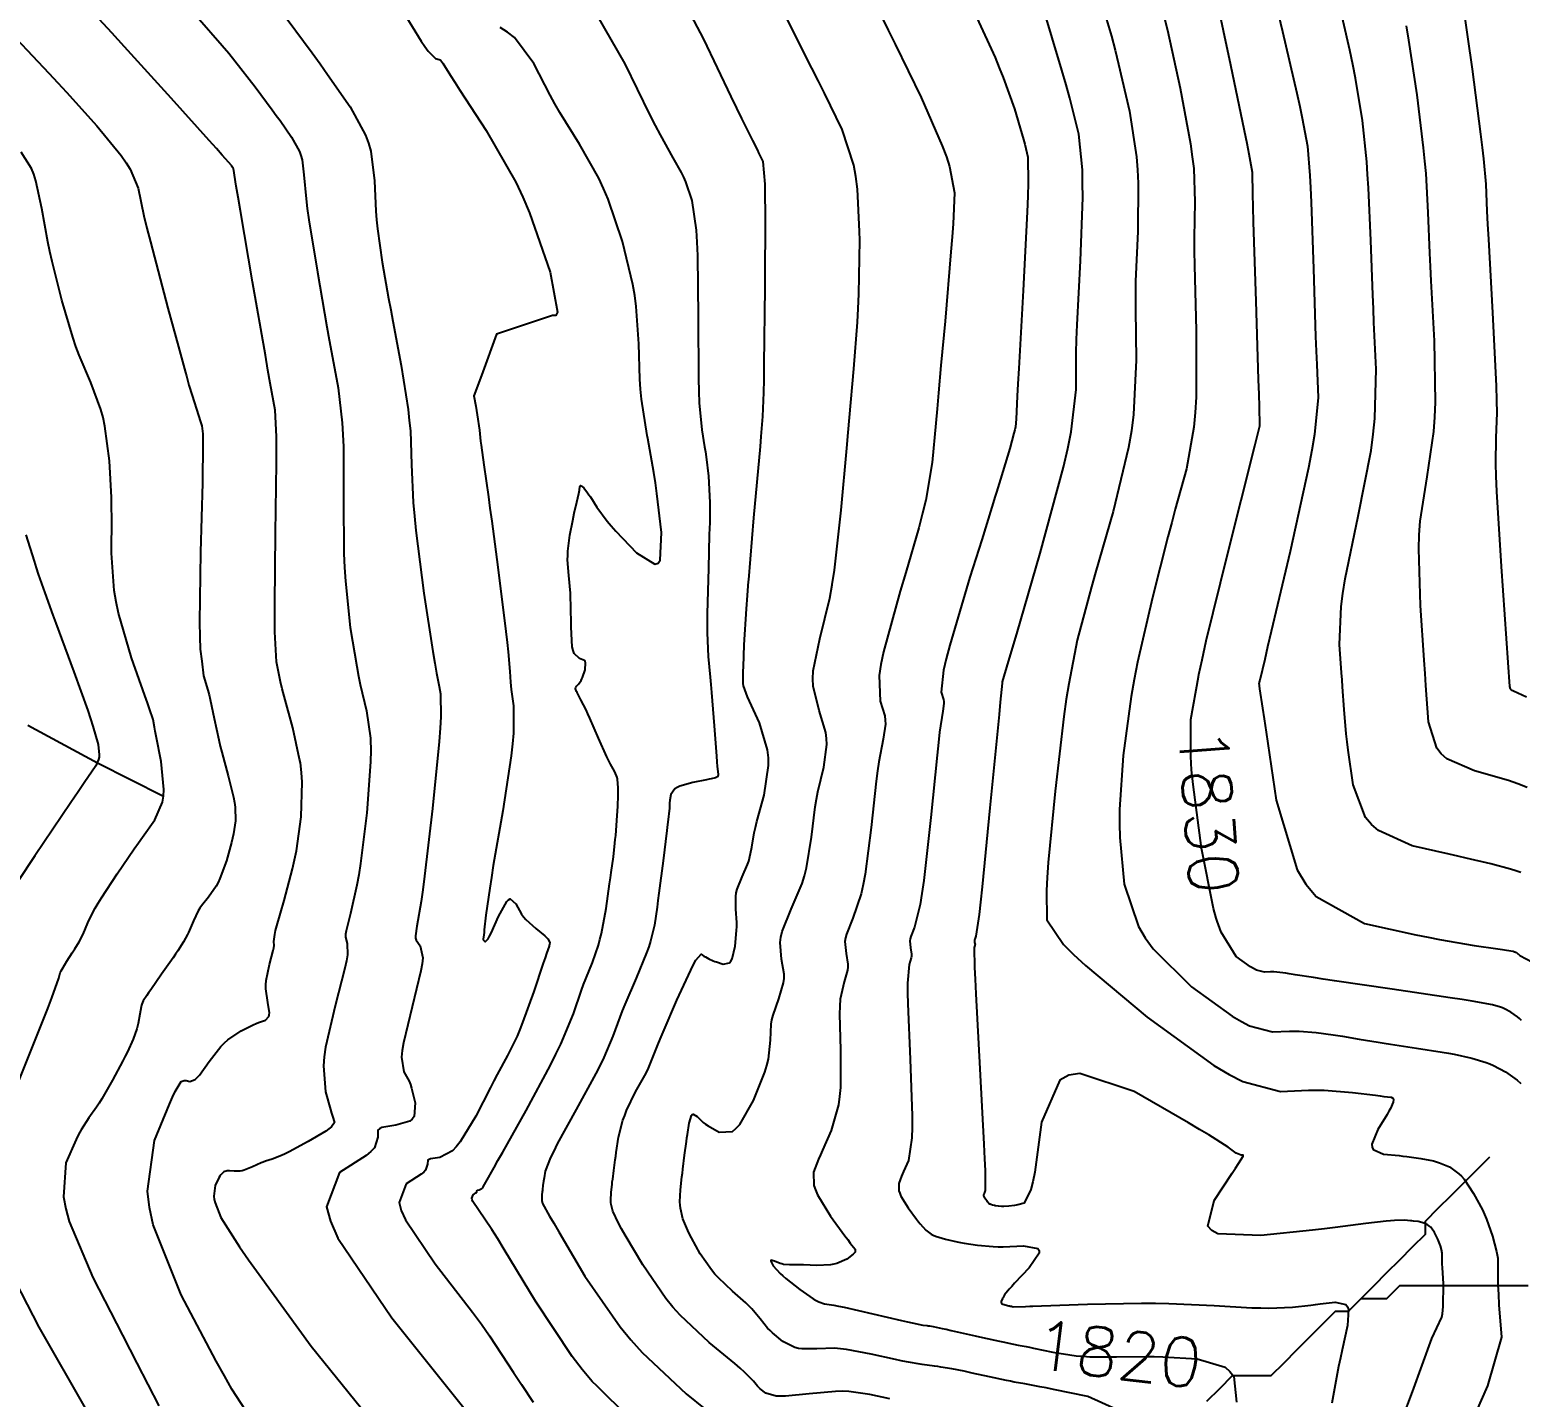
# Model space of a CAD drawing. Header units: metres. Extents: x 837117 to 838479, y 1189012 to 1191015.
# Drawn here: x 838284.3 to 838400.2, y 1190084.5 to 1190190.8 of the extents above; entities that cross this region are included whole.
import ezdxf

# ---------------------------------------------------------------- set-up
doc = ezdxf.new("R2010")
doc.units = ezdxf.units.M
doc.header["$LTSCALE"] = 0.3
for name, color, linetype in [('COTAS 10', 1, 'Continuous'), ('COTAS INT', 252, 'Continuous'), ('DRENAJE', 5, 'Continuous')]:
    doc.layers.add(name, color=color, linetype=linetype)
doc.styles.get("Standard").update_dxf_attribs({"font": 'simplex.shx'})

msp = doc.modelspace()

# ---------------------------------------------------------------- linework, layer by layer
at = {"layer": 'COTAS 10'}
for points in [[(838400.3, 1190113.76), (838400.14, 1190113.9), (838399.99, 1190114.03), (838399.48, 1190114.4), (838398.97, 1190114.66), (838398.82, 1190114.73), (838398.66, 1190114.79), (838398.05, 1190114.97), (838396.47, 1190115.26), (838395.69, 1190115.38), (838394.77, 1190115.52), (838390.25, 1190116.19), (838385.77, 1190116.84), (838384.88, 1190116.97), (838384.13, 1190117.08), (838382.7, 1190117.3), (838382.24, 1190117.38), (838382.11, 1190117.4), (838381.98, 1190117.42), (838381.52, 1190117.48), (838381.06, 1190117.52), (838380.93, 1190117.52), (838380.8, 1190117.52), (838380.33, 1190117.5), (838379.71, 1190117.66), (838379.48, 1190117.78), (838379.23, 1190117.93), (838378.13, 1190118.72), (838376.95, 1190120.62), (838376.65, 1190121.47), (838376.58, 1190121.71), (838376.36, 1190122.45), (838375.42, 1190127.16), (838374.77, 1190132.1), (838374.66, 1190133.23), (838374.59, 1190134.27), (838374.61, 1190137.16), (838375.19, 1190140.48), (838375.23, 1190140.66), (838375.47, 1190141.78), (838375.8, 1190143.26), (838377.44, 1190149.98), (838379.58, 1190158.44), (838379.97, 1190159.98), (838379.93, 1190161.48), (838379.9, 1190162.42), (838379.86, 1190163.58), (838379.67, 1190169.68), (838379.47, 1190175.82), (838379.44, 1190177.02), (838379.41, 1190177.99), (838379.38, 1190179.68), (838379.13, 1190181.11), (838378.97, 1190181.93), (838378.77, 1190182.92), (838377.72, 1190188.02), (838376.58, 1190193.38)], [(838313.38, 1190192.16), (838314.76, 1190189.9), (838315.05, 1190189.47), (838315.31, 1190189.12), (838315.89, 1190188.55), (838316.17, 1190188.47), (838316.23, 1190188.43), (838316.29, 1190188.39), (838316.46, 1190188.17), (838317.05, 1190187.21), (838317.38, 1190186.7), (838317.78, 1190186.08), (838319.83, 1190182.95), (838322.12, 1190178.93), (838322.67, 1190177.75), (838323.19, 1190176.54), (838324.8, 1190171.93), (838325.37, 1190168.81), (838325.25, 1190168.55), (838324.99, 1190168.55), (838320.62, 1190167.1), (838319.45, 1190163.9), (838318.87, 1190162.31), (838319.02, 1190161.51), (838319.13, 1190160.85), (838319.31, 1190159.65), (838319.36, 1190159.07), (838319.39, 1190158.8), (838319.44, 1190158.49), (838319.65, 1190156.95), (838320, 1190154.47), (838320.12, 1190153.57), (838320.26, 1190152.57), (838320.65, 1190149.58), (838320.83, 1190148.17), (838321.36, 1190143.99), (838321.46, 1190143.14), (838321.54, 1190142.42), (838321.67, 1190140.89), (838321.71, 1190140.06), (838321.73, 1190139.78), (838321.77, 1190139.48), (838321.94, 1190138.21), (838321.95, 1190136.1), (838321.88, 1190135.27), (838321.77, 1190134.33), (838321.11, 1190130.06), (838320.38, 1190125.79), (838320.23, 1190124.86), (838320.1, 1190124.03), (838319.81, 1190121.94), (838319.68, 1190120.81), (838319.66, 1190120.58), (838319.63, 1190120.4), (838319.59, 1190120.08), (838319.6, 1190120.01), (838319.61, 1190119.99), (838319.63, 1190119.97), (838319.74, 1190119.87), (838319.98, 1190120.11), (838320.09, 1190120.3), (838320.21, 1190120.54), (838320.79, 1190121.84), (838321.42, 1190122.99), (838321.56, 1190123.13), (838321.7, 1190123.21), (838322.12, 1190122.83), (838322.57, 1190122.01), (838322.73, 1190121.8), (838322.91, 1190121.59), (838323.68, 1190120.9), (838324.38, 1190120.33), (838324.51, 1190120.21), (838324.62, 1190120.09), (838324.77, 1190119.81), (838324.74, 1190119.65), (838324.73, 1190119.61), (838324.73, 1190119.58), (838324.71, 1190119.52), (838324.52, 1190118.96), (838324.4, 1190118.62), (838324.26, 1190118.2), (838323.52, 1190116.01), (838322.66, 1190113.6), (838322.43, 1190113.04), (838322.22, 1190112.52), (838321.49, 1190111.02), (838320.69, 1190109.56), (838320.43, 1190109.07), (838320.15, 1190108.54), (838319.01, 1190106.31), (838317.81, 1190104.32), (838317.5, 1190103.93), (838317.21, 1190103.62), (838316.21, 1190103.1), (838315.5, 1190102.99), (838315.38, 1190102.94), (838315.29, 1190102.88), (838315.26, 1190102.58), (838315.12, 1190102.12), (838314.97, 1190101.97), (838314.76, 1190101.79), (838313.61, 1190101.06), (838313.05, 1190099.6), (838313.22, 1190098.97), (838313.54, 1190098.25), (838315.86, 1190094.83), (838318.77, 1190091.07), (838319.45, 1190090.14), (838320.09, 1190089.24), (838321.95, 1190086.39), (838322.57, 1190085.45), (838323.48, 1190084.08)], [(838350.55, 1190191.81), (838351.08, 1190190.74), (838351.62, 1190189.65), (838353.63, 1190185.5), (838355.28, 1190181.75), (838355.6, 1190180.9), (838355.85, 1190180.14), (838356.24, 1190178.11), (838356.12, 1190175.68), (838356.04, 1190174.67), (838355.95, 1190173.51), (838355.49, 1190168.11), (838355.17, 1190164.67), (838354.98, 1190162.56), (838354.87, 1190161.31), (838354.77, 1190160.18), (838354.49, 1190157.12), (838353.99, 1190154.21), (838353.74, 1190153.18), (838353.45, 1190152.04), (838352.44, 1190148.58), (838352.01, 1190147.12), (838350.71, 1190142.41), (838350.51, 1190141.42), (838350.37, 1190140.56), (838350.45, 1190138.57), (838350.81, 1190137.43), (838350.84, 1190137.11), (838350.86, 1190136.79), (838350.69, 1190135.62), (838350.34, 1190133.85), (838350.24, 1190133.16), (838350.13, 1190132.36), (838349.74, 1190128.76), (838349.28, 1190125.12), (838349.13, 1190124.31), (838348.97, 1190123.59), (838348.33, 1190121.7), (838347.83, 1190120.47), (838347.76, 1190120.17), (838347.71, 1190119.88), (838347.8, 1190118.96), (838347.94, 1190118.13), (838347.93, 1190117.89), (838347.91, 1190117.65), (838347.64, 1190116.76), (838347.35, 1190115.4), (838347.31, 1190114.86), (838347.29, 1190114.25), (838347.36, 1190111.47), (838347.36, 1190108.54), (838347.29, 1190107.84), (838347.2, 1190107.18), (838346.63, 1190105.19), (838345.96, 1190103.67), (838345.8, 1190103.31), (838345.66, 1190102.97), (838345.28, 1190101.97), (838345.3, 1190100.93), (838345.42, 1190100.58), (838345.58, 1190100.19), (838346.6, 1190098.53), (838347.7, 1190097.01), (838347.93, 1190096.71), (838348.11, 1190096.45), (838348.5, 1190095.96), (838348.5, 1190095.74), (838348.44, 1190095.66), (838348.36, 1190095.58), (838347.86, 1190095.2), (838347.09, 1190094.86), (838346.85, 1190094.8), (838346.59, 1190094.75), (838345.52, 1190094.7), (838344.49, 1190094.74), (838344.25, 1190094.74), (838344.04, 1190094.75), (838343.41, 1190094.75), (838342.94, 1190094.79), (838342.81, 1190094.82), (838342.68, 1190094.85), (838342.24, 1190095.03), (838341.96, 1190095.11), (838341.94, 1190095.09), (838341.94, 1190095.03), (838342.14, 1190094.67), (838342.67, 1190094.08), (838342.88, 1190093.89), (838343.12, 1190093.68), (838344.2, 1190092.84), (838345.25, 1190092.11), (838345.48, 1190091.98), (838345.67, 1190091.87), (838346.12, 1190091.72), (838346.84, 1190091.62), (838347.22, 1190091.55), (838347.66, 1190091.46), (838349.88, 1190090.95), (838352.11, 1190090.43), (838352.57, 1190090.32), (838352.95, 1190090.24), (838353.76, 1190090.07), (838354.1, 1190090.03), (838354.19, 1190090.01), (838354.28, 1190090), (838354.58, 1190089.95), (838355.26, 1190089.81), (838355.58, 1190089.74), (838355.96, 1190089.65), (838357.83, 1190089.23), (838358.41, 1190089.11), (838359.72, 1190088.81), (838360.11, 1190088.73), (838360.44, 1190088.66), (838361.17, 1190088.51), (838361.8, 1190088.4), (838362.07, 1190088.34), (838362.38, 1190088.28), (838363.86, 1190087.97), (838365.69, 1190087.69), (838366.22, 1190087.65), (838366.76, 1190087.61), (838368.81, 1190087.61), (838371.07, 1190087.63), (838371.74, 1190087.62), (838372.43, 1190087.59), (838375.09, 1190087.44), (838377.27, 1190086.8), (838377.64, 1190086.47), (838377.93, 1190086.07), (838378.15, 1190084.08)], [(838283.27, 1190108.45), (838285.34, 1190113.65), (838285.74, 1190114.68), (838286.06, 1190115.52), (838286.6, 1190117.05), (838286.72, 1190117.46), (838286.79, 1190117.6), (838286.86, 1190117.75), (838287.23, 1190118.36), (838287.65, 1190119), (838287.75, 1190119.17), (838287.85, 1190119.33), (838288.18, 1190119.86), (838288.47, 1190120.41), (838288.55, 1190120.58), (838288.63, 1190120.76), (838288.92, 1190121.46), (838289.44, 1190122.48), (838289.66, 1190122.86), (838289.92, 1190123.28), (838291.14, 1190125.15), (838292.46, 1190127.09), (838292.79, 1190127.56), (838293.1, 1190128), (838294.07, 1190129.34), (838294.67, 1190130.73), (838294.74, 1190131.2), (838294.77, 1190131.71), (838294.56, 1190133.88), (838294.18, 1190135.86), (838294.1, 1190136.25), (838294.04, 1190136.56), (838293.93, 1190137.15), (838293.66, 1190137.97), (838293.5, 1190138.44), (838293.3, 1190139.01), (838292.26, 1190141.95), (838291.24, 1190145.41), (838291.05, 1190146.31), (838290.9, 1190147.18), (838290.71, 1190150.09), (838290.73, 1190152.86), (838290.71, 1190153.64), (838290.69, 1190154.42), (838290.54, 1190157.27), (838290.19, 1190159.95), (838290.04, 1190160.62), (838289.87, 1190161.26), (838289.09, 1190163.35), (838288.18, 1190165.48), (838287.93, 1190166.15), (838287.69, 1190166.87), (838286.83, 1190169.75), (838286.08, 1190172.75), (838285.91, 1190173.54), (838285.75, 1190174.3), (838285.29, 1190176.88), (838284.82, 1190179.04), (838284.65, 1190179.54), (838284.47, 1190179.99), (838283.68, 1190181.27)], [(838288.78, 1190083.43), (838285.08, 1190089.91), (838281.84, 1190096.16)]]:
    msp.add_lwpolyline(points, dxfattribs=at)
at = {"layer": 'COTAS INT'}
for points in [[(838380.61, 1190195.3), (838381.72, 1190190.63), (838382.84, 1190185.84), (838383.06, 1190184.8), (838383.26, 1190183.9), (838383.67, 1190181.72), (838383.85, 1190179.44), (838383.9, 1190178.48), (838383.95, 1190177.37), (838384.14, 1190172.19), (838384.3, 1190166.93), (838384.34, 1190165.78), (838384.38, 1190164.76), (838384.5, 1190162.19), (838384.22, 1190159.31), (838384.01, 1190158.1), (838383.74, 1190156.71), (838382.31, 1190150.2), (838380.85, 1190143.99), (838380.57, 1190142.8), (838380.34, 1190141.82), (838379.95, 1190140.2), (838379.92, 1190140.06), (838379.91, 1190140.03), (838379.91, 1190140.01), (838379.89, 1190139.94), (838379.9, 1190139.85), (838379.9, 1190139.81), (838379.91, 1190139.76), (838379.94, 1190139.53), (838380.17, 1190138.03), (838380.29, 1190137.19), (838380.45, 1190136.16), (838381.22, 1190130.89), (838382.86, 1190125.47), (838383.55, 1190124.35), (838384.35, 1190123.39), (838388.09, 1190121.3), (838392.09, 1190120.42), (838393.04, 1190120.22), (838393.94, 1190120.04), (838396.62, 1190119.58), (838398.47, 1190119.31), (838398.83, 1190119.26), (838399.13, 1190119.21), (838399.66, 1190119.13), (838399.77, 1190119.09), (838399.8, 1190119.08), (838399.82, 1190119.07), (838399.91, 1190119.03), (838400, 1190118.96), (838400.02, 1190118.94), (838400.05, 1190118.92), (838400.16, 1190118.81), (838401.17, 1190118.29)], [(838351.19, 1190084.34), (838349.65, 1190084.67), (838348.01, 1190084.9), (838347.5, 1190084.92), (838346.98, 1190084.91), (838344.93, 1190084.73), (838343.09, 1190084.55), (838342.7, 1190084.54), (838342.36, 1190084.55), (838341.56, 1190084.77), (838341.13, 1190085.12), (838341.02, 1190085.22), (838340.92, 1190085.32), (838340.61, 1190085.72), (838339.91, 1190086.42), (838339.57, 1190086.72), (838339.16, 1190087.07), (838337.17, 1190088.72), (838334.91, 1190090.83), (838334.34, 1190091.47), (838333.79, 1190092.14), (838331.99, 1190094.75), (838330.63, 1190097.07), (838330.35, 1190097.56), (838330.12, 1190097.98), (838329.66, 1190098.93), (838329.54, 1190099.45), (838329.52, 1190099.61), (838329.51, 1190099.77), (838329.54, 1190100.38), (838329.61, 1190101.02), (838329.63, 1190101.21), (838329.66, 1190101.4), (838329.74, 1190102.09), (838329.86, 1190102.92), (838329.9, 1190103.19), (838329.94, 1190103.48), (838330.12, 1190104.67), (838330.45, 1190105.99), (838330.59, 1190106.37), (838330.74, 1190106.76), (838331.44, 1190108.19), (838332.15, 1190109.48), (838332.3, 1190109.77), (838332.43, 1190110.04), (838332.75, 1190110.81), (838333.16, 1190111.86), (838333.35, 1190112.31), (838333.58, 1190112.84), (838334.65, 1190115.32), (838335.73, 1190117.65), (838335.95, 1190118.09), (838336.13, 1190118.43), (838336.53, 1190118.9), (838336.74, 1190118.76), (838336.8, 1190118.73), (838336.87, 1190118.69), (838337.14, 1190118.54), (838337.48, 1190118.39), (838337.6, 1190118.34), (838337.72, 1190118.3), (838338.24, 1190118.13), (838338.74, 1190118.24), (838338.84, 1190118.37), (838338.94, 1190118.54), (838339.19, 1190119.52), (838339.29, 1190120.74), (838339.3, 1190121.05), (838339.3, 1190121.36), (838339.23, 1190122.41), (838339.22, 1190123.4), (838339.26, 1190123.68), (838339.33, 1190123.95), (838339.71, 1190124.93), (838340.14, 1190125.88), (838340.23, 1190126.14), (838340.3, 1190126.38), (838340.47, 1190127.23), (838340.66, 1190128.34), (838340.76, 1190128.76), (838340.87, 1190129.22), (838341.43, 1190131.27), (838341.78, 1190133.57), (838341.77, 1190134.18), (838341.7, 1190134.78), (838341.07, 1190136.89), (838340.3, 1190138.58), (838340.15, 1190138.92), (838340.03, 1190139.2), (838339.83, 1190139.77), (838339.81, 1190139.95), (838339.81, 1190139.99), (838339.81, 1190140.03), (838339.8, 1190140.14), (838339.81, 1190140.63), (838339.81, 1190140.91), (838339.82, 1190141.24), (838339.89, 1190142.96), (838340.06, 1190145.76), (838340.13, 1190146.78), (838340.22, 1190147.9), (838340.23, 1190148.01), (838340.64, 1190152.83), (838341.14, 1190158.38), (838341.21, 1190159.16), (838341.34, 1190160.7), (838341.4, 1190162.57), (838341.42, 1190163.56), (838341.44, 1190164.74), (838341.51, 1190170.7), (838341.53, 1190176.64), (838341.52, 1190177.81), (838341.5, 1190178.78), (838341.35, 1190180.54), (838341.1, 1190181.05), (838341.02, 1190181.22), (838340.93, 1190181.41), (838340.55, 1190182.17), (838339.7, 1190183.89), (838339.32, 1190184.68), (838338.88, 1190185.6), (838336.75, 1190190.05), (838334.5, 1190194.35)], [(838367.2, 1190194.45), (838368.42, 1190190.27), (838368.71, 1190189.18), (838368.98, 1190188.1), (838369.83, 1190184.45), (838370.37, 1190180.9), (838370.45, 1190179.89), (838370.51, 1190178.86), (838370.47, 1190175.09), (838370.31, 1190171.22), (838370.3, 1190170.14), (838370.29, 1190169.05), (838370.35, 1190165.09), (838370.15, 1190160.86), (838369.98, 1190159.6), (838369.76, 1190158.3), (838368.56, 1190153.31), (838367.2, 1190148.58), (838366.89, 1190147.46), (838366.6, 1190146.41), (838365.77, 1190143.31), (838365.11, 1190139.93), (838364.92, 1190138.72), (838364.73, 1190137.39), (838364.05, 1190131.58), (838363.52, 1190126.03), (838363.44, 1190124.86), (838363.38, 1190123.86), (838363.4, 1190121.58), (838364.71, 1190119.66), (838365.47, 1190118.89), (838366.4, 1190118.02), (838371.2, 1190114), (838376.39, 1190110.25), (838377.57, 1190109.56), (838378.64, 1190109.01), (838381.56, 1190108.24), (838383.75, 1190108.34), (838384.36, 1190108.34), (838384.97, 1190108.33), (838387.16, 1190108.15), (838388.95, 1190107.94), (838389.31, 1190107.89), (838389.61, 1190107.85), (838390.18, 1190107.78), (838390.31, 1190107.7), (838390.33, 1190107.66), (838390.34, 1190107.61), (838390.33, 1190107.39), (838390.11, 1190106.9), (838389.99, 1190106.69), (838389.85, 1190106.44), (838389.13, 1190105.27), (838388.67, 1190104.13), (838388.69, 1190103.9), (838388.77, 1190103.71), (838389.58, 1190103.36), (838390.78, 1190103.25), (838391.09, 1190103.21), (838391.4, 1190103.17), (838392.47, 1190103.03), (838393.45, 1190102.83), (838393.69, 1190102.76), (838393.93, 1190102.69), (838394.71, 1190102.37), (838395.43, 1190101.84), (838395.64, 1190101.64), (838395.84, 1190101.4), (838396.58, 1190100.31), (838397.26, 1190099.03), (838397.42, 1190098.67), (838397.58, 1190098.31), (838398.05, 1190096.98), (838398.36, 1190095.79), (838398.41, 1190095.52), (838398.45, 1190095.27), (838398.46, 1190094.56), (838398.47, 1190093.16), (838398.51, 1190092.47), (838398.55, 1190091.65), (838398.74, 1190089.13), (838397.67, 1190085.34), (838395.12, 1190079.58)], [(838400.24, 1190125.25), (838399.86, 1190125.39), (838399.46, 1190125.52), (838397.93, 1190125.94), (838396, 1190126.38), (838395.36, 1190126.52), (838394.68, 1190126.68), (838391.81, 1190127.34), (838389.18, 1190128.51), (838388.64, 1190128.99), (838388.18, 1190129.53), (838387.21, 1190132.06), (838386.83, 1190134.77), (838386.75, 1190135.42), (838386.68, 1190136.04), (838386.51, 1190137.93), (838386.39, 1190139.69), (838386.35, 1190140.23), (838386.31, 1190140.78), (838386.16, 1190142.97), (838386.28, 1190145.93), (838386.41, 1190146.96), (838386.59, 1190148.09), (838387.6, 1190152.97), (838388.61, 1190158.07), (838388.78, 1190159.34), (838388.91, 1190160.55), (838389.01, 1190164.39), (838388.83, 1190168.01), (838388.79, 1190169.08), (838388.74, 1190170.18), (838388.6, 1190174.39), (838388.41, 1190178.49), (838388.34, 1190179.52), (838388.27, 1190180.51), (838387.93, 1190183.72), (838387.39, 1190187.02), (838387.18, 1190188.07), (838386.95, 1190189.19), (838385.93, 1190193.72)], [(838303.68, 1190192.51), (838306.29, 1190188.99), (838306.92, 1190188.13), (838307.5, 1190187.31), (838309.26, 1190184.79), (838310.45, 1190182.57), (838310.68, 1190181.95), (838310.86, 1190181.33), (838311.15, 1190179.04), (838311.25, 1190176.67), (838311.3, 1190175.99), (838311.37, 1190175.29), (838311.74, 1190172.71), (838312.24, 1190169.87), (838312.4, 1190169.01), (838312.56, 1190168.12), (838313.21, 1190164.67), (838313.75, 1190161.26), (838313.85, 1190160.41), (838313.93, 1190159.6), (838314.03, 1190156.98), (838314.15, 1190154.01), (838314.24, 1190152.97), (838314.35, 1190151.84), (838314.99, 1190146.98), (838315.68, 1190142.45), (838315.83, 1190141.53), (838315.95, 1190140.75), (838316.16, 1190139.71), (838316.27, 1190139.14), (838316.3, 1190137.37), (838316.24, 1190136.49), (838316.16, 1190135.43), (838315.64, 1190130.22), (838315.04, 1190124.98), (838314.9, 1190123.9), (838314.78, 1190122.99), (838314.44, 1190121.08), (838314.32, 1190120.33), (838314.34, 1190120.16), (838314.38, 1190120), (838314.7, 1190119.56), (838314.89, 1190118.63), (838314.84, 1190118.16), (838314.75, 1190117.6), (838314.07, 1190114.82), (838313.39, 1190112), (838313.3, 1190111.41), (838313.25, 1190110.9), (838313.42, 1190109.75), (838313.83, 1190109.02), (838313.93, 1190108.77), (838314.02, 1190108.49), (838314.31, 1190107.34), (838314.22, 1190106.29), (838314.08, 1190106.08), (838313.9, 1190105.91), (838312.79, 1190105.6), (838311.71, 1190105.42), (838311.53, 1190105.32), (838311.41, 1190105.21), (838311.4, 1190104.67), (838311.15, 1190103.85), (838310.87, 1190103.57), (838310.5, 1190103.25), (838308.41, 1190101.92), (838307.4, 1190099.27), (838307.72, 1190098.14), (838308.29, 1190096.83), (838312.49, 1190090.63), (838317.26, 1190084.66), (838318.19, 1190083.5)], [(838390.21, 1190080.62), (838391.82, 1190084.87), (838393.33, 1190089.02), (838394.12, 1190090.69), (838394.15, 1190090.94), (838394.22, 1190091.51), (838394.25, 1190093.28), (838394.16, 1190094.55), (838394.14, 1190094.81), (838394.13, 1190095.02), (838394.13, 1190095.46), (838394.13, 1190095.68), (838394.11, 1190095.76), (838394.1, 1190095.85), (838394, 1190096.22), (838393.85, 1190096.63), (838393.81, 1190096.75), (838393.75, 1190096.86), (838393.54, 1190097.26), (838393.31, 1190097.6), (838393.25, 1190097.67), (838393.18, 1190097.74), (838392.96, 1190097.9), (838392.71, 1190098), (838392.64, 1190098.02), (838392.56, 1190098.05), (838392.26, 1190098.11), (838391.9, 1190098.16), (838391.79, 1190098.17), (838391.67, 1190098.18), (838391.21, 1190098.22), (838390.44, 1190098.21), (838390.13, 1190098.18), (838389.79, 1190098.15), (838388.2, 1190097.96), (838385.83, 1190097.66), (838384.98, 1190097.56), (838384.06, 1190097.46), (838380.04, 1190097.03), (838376.71, 1190097.16), (838376.23, 1190097.41), (838375.93, 1190097.75), (838376.42, 1190099.75), (838377.81, 1190101.87), (838378.08, 1190102.28), (838378.3, 1190102.62), (838378.67, 1190103.2), (838378.67, 1190103.27), (838378.66, 1190103.28), (838378.64, 1190103.28), (838378.5, 1190103.29), (838378.24, 1190103.37), (838378.13, 1190103.43), (838378.02, 1190103.5), (838377.49, 1190103.89), (838376, 1190104.85), (838375.28, 1190105.28), (838374.42, 1190105.79), (838370.19, 1190108.23), (838365.97, 1190109.63), (838365.12, 1190109.49), (838364.41, 1190109.12), (838362.99, 1190105.84), (838362.46, 1190101.97), (838362.32, 1190101.21), (838362.17, 1190100.6), (838361.65, 1190099.54), (838361.14, 1190099.42), (838361.01, 1190099.39), (838360.88, 1190099.37), (838360.44, 1190099.31), (838360.06, 1190099.3), (838359.96, 1190099.3), (838359.88, 1190099.3), (838359.64, 1190099.31), (838359.44, 1190099.34), (838359.39, 1190099.35), (838359.35, 1190099.36), (838359.18, 1190099.4), (838359.04, 1190099.44), (838359.01, 1190099.46), (838358.98, 1190099.47), (838358.9, 1190099.53), (838358.82, 1190099.62), (838358.79, 1190099.65), (838358.77, 1190099.69), (838358.65, 1190099.85), (838358.54, 1190100.02), (838358.53, 1190100.06), (838358.51, 1190100.09), (838358.51, 1190100.2), (838358.55, 1190100.3), (838358.56, 1190100.33), (838358.58, 1190100.37), (838358.65, 1190100.52), (838358.63, 1190102.08), (838358.59, 1190103), (838358.54, 1190104.13), (838358.22, 1190109.98), (838357.91, 1190115.83), (838357.85, 1190116.96), (838357.81, 1190117.87), (838357.79, 1190119.42), (838357.84, 1190119.58), (838357.84, 1190119.62), (838357.85, 1190119.67), (838357.82, 1190119.81), (838357.81, 1190119.98), (838357.81, 1190120.03), (838357.83, 1190120.08), (838357.92, 1190120.3), (838358.16, 1190121.98), (838358.27, 1190122.95), (838358.4, 1190124.15), (838359.01, 1190130.29), (838359.72, 1190137.55), (838359.81, 1190138.49), (838359.95, 1190139.98), (838359.96, 1190139.98), (838359.95, 1190139.99), (838359.95, 1190139.99), (838359.95, 1190139.99), (838359.95, 1190140.01), (838359.96, 1190140.02), (838359.96, 1190140.03), (838359.97, 1190140.08), (838360.43, 1190141.65), (838361.07, 1190143.82), (838362.89, 1190150.08), (838364.69, 1190156.76), (838365.03, 1190158.22), (838365.3, 1190159.51), (838365.69, 1190162.8), (838365.69, 1190165.67), (838365.72, 1190166.7), (838365.77, 1190167.83), (838366.02, 1190172.8), (838366.2, 1190177.74), (838366.19, 1190178.86), (838366.17, 1190179.88), (838365.88, 1190182.66), (838365.19, 1190185.47), (838364.9, 1190186.5), (838364.58, 1190187.63), (838363.08, 1190192.66)], [(838395.72, 1190192.92), (838396.46, 1190187.71), (838397.11, 1190182.67), (838397.24, 1190181.62), (838397.34, 1190180.73), (838397.52, 1190178.78), (838397.62, 1190176.67), (838397.67, 1190175.67), (838397.74, 1190174.5), (838398.05, 1190168.78), (838398.32, 1190163.1), (838398.36, 1190161.96), (838398.38, 1190160.99), (838398.31, 1190159.04), (838398.27, 1190157.05), (838398.3, 1190156.07), (838398.36, 1190154.89), (838398.72, 1190149.04), (838399.37, 1190139.72), (838399.43, 1190139.54), (838399.46, 1190139.5), (838399.5, 1190139.46), (838399.69, 1190139.38), (838400.7, 1190138.92)], [(838301.78, 1190082.41), (838300.06, 1190085.09), (838299.47, 1190086.11), (838298.83, 1190087.26), (838296.12, 1190092.41), (838293.95, 1190097.87), (838293.65, 1190099.21), (838293.49, 1190100.47), (838294.03, 1190104.43), (838295.2, 1190107.24), (838295.45, 1190107.78), (838295.66, 1190108.23), (838296.11, 1190109.01), (838296.36, 1190109.08), (838296.43, 1190109.08), (838296.5, 1190109.08), (838296.79, 1190109), (838297.2, 1190109.16), (838297.36, 1190109.31), (838297.53, 1190109.5), (838298.3, 1190110.55), (838299.21, 1190111.73), (838299.48, 1190112), (838299.75, 1190112.25), (838300.79, 1190112.95), (838301.72, 1190113.42), (838301.94, 1190113.51), (838302.13, 1190113.59), (838302.66, 1190113.78), (838302.93, 1190114.05), (838302.96, 1190114.18), (838302.97, 1190114.35), (838302.84, 1190115.16), (838302.7, 1190116.22), (838302.7, 1190116.53), (838302.73, 1190116.86), (838302.98, 1190118.11), (838303.26, 1190119.19), (838303.31, 1190119.41), (838303.34, 1190119.58), (838303.33, 1190119.9), (838303.39, 1190120.44), (838303.46, 1190120.74), (838303.56, 1190121.12), (838304.13, 1190123.07), (838304.78, 1190125.54), (838304.93, 1190126.24), (838305.07, 1190126.95), (838305.45, 1190129.58), (838305.53, 1190132.28), (838305.47, 1190133.03), (838305.39, 1190133.79), (838305.32, 1190134.07), (838304.8, 1190136.51), (838304.11, 1190138.96), (838303.96, 1190139.54), (838303.84, 1190140.07), (838303.53, 1190141.64), (838303.4, 1190143.96), (838303.39, 1190144.96), (838303.39, 1190146.13), (838303.46, 1190151.64), (838303.53, 1190157.09), (838303.53, 1190158.21), (838303.52, 1190159.16), (838303.41, 1190161.2), (838303.03, 1190163.31), (838302.86, 1190164.3), (838302.66, 1190165.47), (838301.67, 1190171.18), (838300.72, 1190176.7), (838300.54, 1190177.76), (838300.4, 1190178.61), (838300.17, 1190179.99), (838300.16, 1190180.02), (838300.16, 1190180.03), (838300.15, 1190180.04), (838300.14, 1190180.07), (838300.11, 1190180.11), (838300.1, 1190180.12), (838300.09, 1190180.13), (838300.05, 1190180.19), (838299.3, 1190181.03), (838298.85, 1190181.54), (838298.28, 1190182.17), (838295.33, 1190185.46), (838291.72, 1190189.45), (838290.73, 1190190.53), (838289.75, 1190191.59)], [(838297.36, 1190191.78), (838299.31, 1190189.55), (838299.81, 1190188.95), (838300.29, 1190188.37), (838301.87, 1190186.35), (838303.19, 1190184.56), (838303.51, 1190184.12), (838303.81, 1190183.71), (838304.7, 1190182.43), (838305.3, 1190181.31), (838305.42, 1190180.99), (838305.51, 1190180.67), (838305.66, 1190179.51), (838305.82, 1190177.64), (838305.92, 1190176.87), (838306.05, 1190176), (838306.71, 1190171.94), (838307.45, 1190167.67), (838307.63, 1190166.66), (838307.8, 1190165.72), (838308.31, 1190162.94), (838308.64, 1190160.21), (838308.69, 1190159.31), (838308.73, 1190158.34), (838308.74, 1190154.31), (838308.77, 1190150.07), (838308.81, 1190148.97), (838308.88, 1190147.9), (838309.26, 1190144.31), (838309.76, 1190141.26), (838309.89, 1190140.53), (838310.03, 1190139.86), (838310.53, 1190137.83), (838310.82, 1190135.71), (838310.84, 1190135.58), (838310.86, 1190134.76), (838310.84, 1190133.86), (838310.55, 1190129.9), (838310.05, 1190125.96), (838309.92, 1190125.07), (838309.78, 1190124.26), (838309.29, 1190122.07), (838308.94, 1190120.73), (838308.9, 1190120.45), (838308.88, 1190120.22), (838309.01, 1190119.73), (838309.04, 1190118.86), (838308.96, 1190118.39), (838308.84, 1190117.81), (838308.08, 1190114.89), (838307.34, 1190111.68), (838307.24, 1190110.93), (838307.18, 1190110.23), (838307.34, 1190108.2), (838307.71, 1190106.83), (838307.8, 1190106.55), (838307.87, 1190106.31), (838308.04, 1190105.82), (838307.79, 1190105.47), (838307.6, 1190105.32), (838307.35, 1190105.14), (838305.99, 1190104.33), (838304.51, 1190103.54), (838304.19, 1190103.38), (838303.91, 1190103.24), (838303.18, 1190102.96), (838302.66, 1190102.8), (838302.5, 1190102.74), (838302.33, 1190102.67), (838301.66, 1190102.37), (838301.01, 1190102.1), (838300.85, 1190102.06), (838300.7, 1190102.03), (838300.23, 1190102.03), (838299.87, 1190102.07), (838299.78, 1190102.07), (838299.69, 1190102.06), (838299.43, 1190101.98), (838299.19, 1190101.74), (838299.12, 1190101.64), (838299.05, 1190101.51), (838298.77, 1190100.91), (838298.66, 1190100.1), (838298.69, 1190099.84), (838298.75, 1190099.56), (838299.2, 1190098.43), (838300.66, 1190096.15), (838301.35, 1190095.15), (838302.18, 1190093.99), (838306.22, 1190088.43), (838310.6, 1190083)], [(838328.43, 1190191.91), (838330.6, 1190188.13), (838332.53, 1190184.18), (838332.95, 1190183.34), (838333.34, 1190182.6), (838334.34, 1190180.83), (838334.99, 1190179.67), (838335.16, 1190179.31), (838335.31, 1190178.95), (838335.8, 1190177.51), (838336.15, 1190175.19), (838336.21, 1190174.26), (838336.26, 1190173.22), (838336.31, 1190168.42), (838336.33, 1190163.67), (838336.35, 1190162.66), (838336.39, 1190161.77), (838336.58, 1190159.66), (838336.8, 1190158.34), (838336.86, 1190157.95), (838336.92, 1190157.56), (838337.1, 1190156.06), (838337.2, 1190154.02), (838337.21, 1190153.28), (838337.2, 1190152.47), (838337.17, 1190151.53), (838337.1, 1190148.9), (838337, 1190145.39), (838336.99, 1190144.6), (838336.99, 1190143.9), (838337.08, 1190142.06), (838337.24, 1190140.43), (838337.29, 1190139.87), (838337.34, 1190139.26), (838337.55, 1190136.66), (838337.73, 1190134.3), (838337.76, 1190133.85), (838337.79, 1190133.49), (838337.85, 1190132.89), (838337.86, 1190132.85), (838337.86, 1190132.84), (838337.85, 1190132.82), (838337.84, 1190132.76), (838337.8, 1190132.69), (838337.78, 1190132.68), (838337.76, 1190132.66), (838337.66, 1190132.62), (838337.32, 1190132.55), (838337.15, 1190132.51), (838336.94, 1190132.47), (838335.9, 1190132.26), (838334.87, 1190131.96), (838334.66, 1190131.86), (838334.49, 1190131.75), (838334.18, 1190131.31), (838334.1, 1190130.89), (838334.09, 1190130.79), (838334.08, 1190130.71), (838334.07, 1190130.48), (838334.07, 1190130.31), (838334.07, 1190130.26), (838334.07, 1190130.22), (838334.06, 1190130.06), (838333.98, 1190129.37), (838333.93, 1190128.99), (838333.87, 1190128.52), (838333.58, 1190126.17), (838333.25, 1190123.65), (838333.18, 1190123.08), (838333.11, 1190122.56), (838332.91, 1190121.17), (838332.6, 1190119.91), (838332.46, 1190119.48), (838332.29, 1190119.01), (838331.47, 1190117.03), (838330.61, 1190114.99), (838330.4, 1190114.49), (838330.22, 1190114.02), (838329.68, 1190112.54), (838328.97, 1190110.88), (838328.68, 1190110.28), (838328.35, 1190109.64), (838326.82, 1190106.82), (838325.35, 1190104.15), (838325.07, 1190103.59), (838324.83, 1190103.11), (838324.41, 1190102.03), (838324.32, 1190101.51), (838324.31, 1190101.39), (838324.29, 1190101.27), (838324.24, 1190100.91), (838324.2, 1190100.61), (838324.19, 1190100.53), (838324.18, 1190100.45), (838324.15, 1190100.16), (838324.14, 1190099.9), (838324.14, 1190099.83), (838324.15, 1190099.76), (838324.2, 1190099.53), (838324.75, 1190098.53), (838325.07, 1190097.98), (838325.47, 1190097.31), (838327.5, 1190093.88), (838330.23, 1190089.92), (838331.07, 1190088.91), (838331.94, 1190087.93), (838335.37, 1190084.73), (838338.32, 1190082.34)], [(838369.06, 1190083.4), (838366.58, 1190084.51), (838363.93, 1190085.06), (838363.36, 1190085.18), (838362.87, 1190085.27), (838361.7, 1190085.49), (838360.86, 1190085.64), (838360.57, 1190085.7), (838360.26, 1190085.76), (838358.95, 1190086.05), (838357.61, 1190086.34), (838357.28, 1190086.41), (838356.98, 1190086.48), (838356.03, 1190086.66), (838355.17, 1190086.8), (838354.92, 1190086.84), (838354.67, 1190086.87), (838353.71, 1190087), (838352.5, 1190087.21), (838352.09, 1190087.29), (838351.65, 1190087.38), (838349.76, 1190087.81), (838347.83, 1190088.18), (838347.36, 1190088.23), (838346.91, 1190088.27), (838345.53, 1190088.23), (838344.38, 1190088.21), (838344.09, 1190088.26), (838343.81, 1190088.33), (838342.88, 1190088.8), (838342.08, 1190089.46), (838341.89, 1190089.64), (838341.7, 1190089.84), (838341.12, 1190090.56), (838340.47, 1190091.34), (838340.25, 1190091.57), (838340.01, 1190091.81), (838338.97, 1190092.71), (838337.88, 1190093.73), (838337.61, 1190094.03), (838337.34, 1190094.36), (838336.47, 1190095.61), (838335.78, 1190096.84), (838335.63, 1190097.14), (838335.49, 1190097.43), (838335.12, 1190098.32), (838334.93, 1190099.15), (838334.9, 1190099.39), (838334.89, 1190099.64), (838334.92, 1190100.59), (838335.04, 1190101.6), (838335.08, 1190101.89), (838335.11, 1190102.19), (838335.25, 1190103.28), (838335.39, 1190104.34), (838335.43, 1190104.62), (838335.47, 1190104.88), (838335.6, 1190105.77), (838335.78, 1190106.36), (838335.84, 1190106.44), (838335.91, 1190106.47), (838336.22, 1190106.28), (838336.7, 1190105.83), (838336.88, 1190105.7), (838337.07, 1190105.56), (838337.94, 1190105.06), (838338.96, 1190105.12), (838339.24, 1190105.35), (838339.54, 1190105.66), (838340.61, 1190107.52), (838341.48, 1190109.73), (838341.65, 1190110.26), (838341.77, 1190110.75), (838341.93, 1190112.22), (838341.98, 1190113.46), (838342.04, 1190113.81), (838342.12, 1190114.16), (838342.56, 1190115.43), (838342.94, 1190116.69), (838342.98, 1190117.02), (838342.99, 1190117.36), (838342.79, 1190118.53), (838342.67, 1190119.82), (838342.73, 1190120.23), (838342.83, 1190120.66), (838343.54, 1190122.4), (838344.38, 1190124.4), (838344.56, 1190125), (838344.72, 1190125.61), (838345.1, 1190127.99), (838345.4, 1190130.35), (838345.5, 1190130.96), (838345.6, 1190131.54), (838346.06, 1190133.45), (838346.31, 1190135.2), (838346.29, 1190135.68), (838346.23, 1190136.15), (838345.7, 1190137.85), (838345.24, 1190139.73), (838345.22, 1190140.32), (838345.25, 1190140.94), (838345.77, 1190143.42), (838346.53, 1190146.58), (838346.72, 1190147.63), (838346.72, 1190147.65), (838346.89, 1190148.75), (838347.43, 1190153.42), (838347.86, 1190158.24), (838347.97, 1190159.46), (838348.07, 1190160.62), (838348.41, 1190164.41), (838348.68, 1190168.04), (838348.73, 1190169.11), (838348.78, 1190170.21), (838348.88, 1190174.41), (838348.84, 1190175.09), (838348.69, 1190178.39), (838348.56, 1190179.36), (838348.39, 1190180.26), (838347.49, 1190183.02), (838346.11, 1190185.84), (838345.65, 1190186.78), (838345.14, 1190187.79), (838343.02, 1190192.02)], [(838357.97, 1190191.71), (838359.38, 1190188.61), (838359.71, 1190187.82), (838360.01, 1190187.07), (838360.88, 1190184.62), (838361.46, 1190182.68), (838361.58, 1190182.25), (838361.69, 1190181.87), (838361.93, 1190180.88), (838361.96, 1190178.87), (838361.93, 1190177.84), (838361.88, 1190176.62), (838361.56, 1190170.5), (838361.22, 1190164.45), (838361.15, 1190163.26), (838361.1, 1190162.28), (838361.03, 1190160.5), (838360.96, 1190159.91), (838360.91, 1190159.68), (838360.85, 1190159.42), (838360.52, 1190158.21), (838359.8, 1190155.83), (838359.49, 1190154.82), (838359.4, 1190154.51), (838359.13, 1190153.66), (838358.34, 1190151.11), (838357.43, 1190148.21), (838355.87, 1190142.93), (838355.59, 1190141.87), (838355.38, 1190140.99), (838355.2, 1190139.28), (838355.38, 1190138.71), (838355.4, 1190138.55), (838355.41, 1190138.39), (838355.32, 1190137.8), (838355.07, 1190136.17), (838354.98, 1190135.35), (838354.87, 1190134.38), (838354.38, 1190129.52), (838353.84, 1190124.63), (838353.7, 1190123.63), (838353.56, 1190122.78), (838353.12, 1190121), (838352.83, 1190120.28), (838352.79, 1190120.1), (838352.76, 1190119.93), (838352.81, 1190119.39), (838352.89, 1190118.9), (838352.89, 1190118.76), (838352.87, 1190118.62), (838352.71, 1190118.09), (838352.58, 1190116.64), (838352.58, 1190115.91), (838352.6, 1190115.04), (838352.79, 1190110.73), (838352.95, 1190106.34), (838352.94, 1190105.42), (838352.92, 1190104.63), (838352.64, 1190102.86), (838352.27, 1190102.02), (838352.18, 1190101.82), (838352.11, 1190101.64), (838351.89, 1190101.08), (838351.91, 1190100.51), (838351.97, 1190100.32), (838352.06, 1190100.1), (838352.62, 1190099.19), (838353.28, 1190098.3), (838353.43, 1190098.1), (838353.57, 1190097.93), (838353.99, 1190097.45), (838354.42, 1190097.13), (838354.58, 1190097.05), (838354.76, 1190096.98), (838355.52, 1190096.74), (838356.43, 1190096.54), (838356.7, 1190096.49), (838356.97, 1190096.44), (838358.02, 1190096.27), (838359.24, 1190096.17), (838359.62, 1190096.16), (838360.02, 1190096.15), (838361.6, 1190096.22), (838362.71, 1190096.02), (838362.8, 1190095.86), (838362.8, 1190095.66), (838362.03, 1190094.52), (838360.9, 1190093.32), (838360.68, 1190093.07), (838360.49, 1190092.86), (838360.12, 1190092.41), (838360.01, 1190092.21), (838359.97, 1190092.15), (838359.95, 1190092.1), (838359.85, 1190091.94), (838359.85, 1190091.8), (838359.85, 1190091.79), (838359.88, 1190091.76), (838359.92, 1190091.73), (838360.17, 1190091.64), (838360.45, 1190091.57), (838360.5, 1190091.56), (838360.55, 1190091.55), (838360.64, 1190091.53), (838360.67, 1190091.53), (838360.69, 1190091.52), (838360.71, 1190091.52), (838360.8, 1190091.5), (838361.75, 1190091.52), (838362.09, 1190091.53), (838362.31, 1190091.53), (838363, 1190091.56), (838366.57, 1190091.69), (838370.76, 1190091.78), (838371.84, 1190091.77), (838372.89, 1190091.75), (838376.4, 1190091.59), (838379.34, 1190091.42), (838380.03, 1190091.4), (838380.67, 1190091.39), (838382.51, 1190091.47), (838383.93, 1190091.62), (838384.3, 1190091.67), (838384.65, 1190091.71), (838385.83, 1190091.86), (838386.66, 1190091.67), (838386.78, 1190091.5), (838386.86, 1190091.28), (838386.77, 1190090.04), (838386.35, 1190088.15), (838386.22, 1190087.52), (838386.09, 1190086.85), (838385.55, 1190084.01)], [(838372.51, 1190191.86), (838372.78, 1190190.74), (838373.78, 1190186.24), (838374.57, 1190181.91), (838374.71, 1190180.91), (838374.82, 1190179.99), (838374.92, 1190177.39), (838374.86, 1190174.61), (838374.87, 1190173.58), (838374.88, 1190172.44), (838375.01, 1190167.39), (838375.01, 1190162.22), (838374.94, 1190161.01), (838374.84, 1190159.89), (838374.27, 1190156.64), (838373.39, 1190153.51), (838373.11, 1190152.47), (838372.82, 1190151.34), (838371.61, 1190146.64), (838370.46, 1190141.6), (838370.2, 1190140.25), (838369.96, 1190138.93), (838369.33, 1190134.36), (838369.06, 1190130.15), (838369.05, 1190129.05), (838369.07, 1190127.98), (838369.41, 1190124.36), (838370.53, 1190121.06), (838371.06, 1190120.18), (838371.67, 1190119.32), (838374.66, 1190116.36), (838377.81, 1190114.09), (838378.53, 1190113.67), (838379.17, 1190113.33), (838380.95, 1190112.87), (838382.28, 1190112.93), (838382.64, 1190112.93), (838383.01, 1190112.92), (838384.34, 1190112.82), (838385.66, 1190112.64), (838386.02, 1190112.59), (838386.39, 1190112.53), (838387.69, 1190112.31), (838389.16, 1190112.06), (838389.63, 1190111.98), (838390.13, 1190111.9), (838392.14, 1190111.6), (838394.14, 1190111.29), (838394.62, 1190111.21), (838395.07, 1190111.12), (838396.44, 1190110.82), (838397.56, 1190110.48), (838397.84, 1190110.37), (838398.12, 1190110.25), (838399.05, 1190109.77), (838399.97, 1190109.1), (838400.26, 1190108.86)], [(838283.3, 1190190.11), (838285.83, 1190187.39), (838286.52, 1190186.65), (838287.19, 1190185.92), (838289.56, 1190183.3), (838291.46, 1190180.99), (838291.84, 1190180.44), (838292.16, 1190179.94), (838292.76, 1190178.46), (838293.22, 1190176.3), (838293.45, 1190175.36), (838293.73, 1190174.28), (838295.08, 1190169.14), (838295.9, 1190166.13), (838296.44, 1190164.14), (838296.52, 1190163.86), (838296.72, 1190163.15), (838296.96, 1190162.33), (838297.45, 1190160.78), (838297.63, 1190160.3), (838297.67, 1190160.15), (838297.71, 1190159.99), (838297.79, 1190159.36), (838297.79, 1190157.54), (838297.78, 1190156.63), (838297.76, 1190155.55), (838297.62, 1190150.17), (838297.55, 1190144.72), (838297.56, 1190143.59), (838297.59, 1190142.63), (838297.71, 1190141.69), (838297.85, 1190140.54), (838298.19, 1190139.42), (838298.28, 1190139.07), (838298.37, 1190138.7), (838298.68, 1190137.22), (838299.03, 1190135.57), (838299.14, 1190135.09), (838299.27, 1190134.61), (838299.77, 1190132.78), (838300.19, 1190131.1), (838300.27, 1190130.71), (838300.32, 1190130.34), (838300.35, 1190129.26), (838300.18, 1190128.26), (838300.11, 1190127.93), (838300.03, 1190127.58), (838299.63, 1190126.17), (838299.13, 1190124.8), (838298.98, 1190124.48), (838298.83, 1190124.19), (838298.24, 1190123.35), (838297.69, 1190122.67), (838297.56, 1190122.47), (838297.43, 1190122.27), (838297.07, 1190121.51), (838296.77, 1190120.78), (838296.69, 1190120.6), (838296.6, 1190120.43), (838296.3, 1190119.86), (838295.85, 1190119.16), (838295.68, 1190118.9), (838295.48, 1190118.61), (838294.59, 1190117.34), (838293.75, 1190116.14), (838293.58, 1190115.9), (838293.44, 1190115.7), (838293.15, 1190115.29), (838293.06, 1190115.03), (838293.03, 1190114.93), (838293, 1190114.8), (838292.91, 1190114.23), (838292.78, 1190113.52), (838292.72, 1190113.31), (838292.66, 1190113.1), (838292.38, 1190112.3), (838291.93, 1190111.3), (838291.77, 1190110.97), (838291.58, 1190110.61), (838290.78, 1190109.11), (838289.94, 1190107.65), (838289.74, 1190107.31), (838289.54, 1190107.01), (838288.93, 1190106.17), (838288.33, 1190105.24), (838288.14, 1190104.89), (838287.95, 1190104.49), (838287.16, 1190102.68), (838286.96, 1190100.04), (838287.14, 1190099.11), (838287.41, 1190098.11), (838289.25, 1190093.78), (838291.55, 1190089.29), (838292.12, 1190088.18), (838292.66, 1190087.12), (838294.37, 1190083.78)], [(838330.89, 1190082.9), (838328.44, 1190085.31), (838328.07, 1190085.67), (838327.29, 1190086.61), (838326.5, 1190087.63), (838323.65, 1190091.94), (838321.23, 1190095.95), (838320.72, 1190096.78), (838320.27, 1190097.49), (838319.23, 1190099.03), (838318.79, 1190099.67), (838318.73, 1190099.81), (838318.7, 1190099.93), (838318.81, 1190100.2), (838319.02, 1190100.34), (838319.06, 1190100.37), (838319.09, 1190100.4), (838319.11, 1190100.48), (838319.12, 1190100.54), (838319.14, 1190100.55), (838319.16, 1190100.56), (838319.29, 1190100.58), (838319.48, 1190100.68), (838319.53, 1190100.74), (838319.59, 1190100.81), (838319.81, 1190101.18), (838320.44, 1190102.32), (838320.74, 1190102.87), (838321.11, 1190103.52), (838322.93, 1190106.75), (838324.83, 1190110.27), (838325.25, 1190111.12), (838325.63, 1190111.91), (838326.6, 1190114.28), (838327.24, 1190116.11), (838327.4, 1190116.55), (838327.56, 1190116.98), (838328.09, 1190118.27), (838328.55, 1190119.6), (838328.67, 1190120.04), (838328.78, 1190120.51), (838329.14, 1190122.46), (838329.42, 1190124.38), (838329.48, 1190124.83), (838329.54, 1190125.25), (838329.71, 1190126.48), (838329.83, 1190127.53), (838329.86, 1190127.83), (838329.89, 1190128.14), (838329.99, 1190129.3), (838330.06, 1190130.42), (838330.07, 1190130.7), (838330.08, 1190130.97), (838330.08, 1190131.83), (838330.03, 1190132.5), (838330, 1190132.65), (838329.96, 1190132.78), (838329.8, 1190133.13), (838329.48, 1190133.68), (838329.36, 1190133.94), (838329.21, 1190134.24), (838328.56, 1190135.71), (838327.88, 1190137.25), (838327.73, 1190137.58), (838327.59, 1190137.89), (838327.19, 1190138.68), (838326.95, 1190139.15), (838326.89, 1190139.25), (838326.85, 1190139.33), (838326.78, 1190139.53), (838326.8, 1190139.66), (838326.82, 1190139.7), (838326.85, 1190139.74), (838327.01, 1190139.91), (838327.21, 1190140.19), (838327.27, 1190140.3), (838327.32, 1190140.42), (838327.51, 1190141), (838327.55, 1190141.55), (838327.51, 1190141.65), (838327.46, 1190141.74), (838327.08, 1190141.89), (838326.66, 1190142.27), (838326.58, 1190142.51), (838326.52, 1190142.8), (838326.43, 1190144.33), (838326.41, 1190146.1), (838326.39, 1190146.55), (838326.37, 1190146.97), (838326.24, 1190148.34), (838326.15, 1190149.57), (838326.16, 1190149.91), (838326.17, 1190150.25), (838326.32, 1190151.48), (838326.55, 1190152.62), (838326.61, 1190152.91), (838326.66, 1190153.18), (838326.87, 1190154.05), (838327.02, 1190154.71), (838327.05, 1190154.85), (838327.07, 1190154.98), (838327.11, 1190155.26), (838327.15, 1190155.35), (838327.18, 1190155.34), (838327.22, 1190155.33), (838327.41, 1190155.16), (838327.71, 1190154.77), (838327.81, 1190154.62), (838327.93, 1190154.45), (838328.42, 1190153.67), (838329.23, 1190152.57), (838329.54, 1190152.2), (838329.9, 1190151.8), (838331.51, 1190150.11), (838332.94, 1190149.22), (838333.19, 1190149.31), (838333.36, 1190149.55), (838333.46, 1190151.68), (838333.09, 1190154.72), (838332.98, 1190155.55), (838332.85, 1190156.36), (838332.39, 1190159), (838332.35, 1190159.24), (838331.91, 1190162.06), (838331.83, 1190162.83), (838331.77, 1190163.6), (838331.68, 1190166.36), (838331.49, 1190169.25), (838331.37, 1190170.11), (838331.22, 1190170.98), (838330.42, 1190174.32), (838329.3, 1190177.6), (838328.94, 1190178.43), (838328.57, 1190179.24), (838327.08, 1190181.89), (838325.56, 1190184.34), (838325.17, 1190185.02), (838324.79, 1190185.7), (838323.53, 1190188.15), (838322.03, 1190190.18), (838321.49, 1190190.59), (838320.91, 1190190.94)], [(838400.75, 1190131.86), (838400.01, 1190132.14), (838399.28, 1190132.4), (838396.64, 1190133.15), (838394.49, 1190134.1), (838394.06, 1190134.48), (838393.71, 1190134.92), (838393.07, 1190136.96), (838392.87, 1190139.79), (838392.81, 1190140.74), (838392.73, 1190141.76), (838392.44, 1190146.01), (838392.32, 1190150.41), (838392.36, 1190151.51), (838392.43, 1190152.57), (838392.96, 1190156.01), (838393.49, 1190159.53), (838393.57, 1190160.65), (838393.62, 1190161.82), (838393.53, 1190166.58), (838393.28, 1190171.25), (838393.23, 1190172.37), (838393.18, 1190173.42), (838393.06, 1190176.58), (838392.88, 1190179.61), (838392.79, 1190180.57), (838392.69, 1190181.59), (838392.19, 1190185.71), (838391.55, 1190189.97), (838391.36, 1190191.07)], [(838284.05, 1190151.52), (838284.68, 1190149.45), (838284.84, 1190148.94), (838284.99, 1190148.46), (838285.51, 1190146.99), (838286.14, 1190145.26), (838286.38, 1190144.64), (838287.77, 1190140.86), (838288.85, 1190137.86), (838289.07, 1190137.21), (838289.26, 1190136.64), (838289.66, 1190135.22), (838289.74, 1190134.41), (838289.73, 1190134.22), (838289.7, 1190134.04), (838289.49, 1190133.54), (838288.58, 1190132.22), (838288.11, 1190131.53), (838287.55, 1190130.71), (838284.75, 1190126.56), (838282.01, 1190122.49)]]:
    msp.add_lwpolyline(points, dxfattribs=at)
at = {"layer": 'DRENAJE'}
for p, q in [((838284.19, 1190136.7), (838289.6, 1190133.79)), ((838289.6, 1190133.79), (838294.74, 1190131.2))]:
    msp.add_line(p, q, dxfattribs=at)
for points in [[(838397.81, 1190103.12, 0), (838396.81, 1190102.12, 0), (838395.81, 1190101.12, 0), (838394.81, 1190100.12, 0), (838393.81, 1190099.12, 0), (838392.81, 1190098.12, 0), (838392.81, 1190097.12, 0), (838391.81, 1190096.12, 0), (838390.81, 1190095.12, 0), (838389.82, 1190094.12, 0), (838388.82, 1190093.12, 0), (838387.82, 1190092.12, 0)], [(838400.81, 1190093.12, 0), (838399.81, 1190093.12, 0), (838398.81, 1190093.12, 0), (838397.81, 1190093.12, 0), (838396.81, 1190093.12, 0), (838395.81, 1190093.12, 0), (838394.81, 1190093.12, 0), (838393.81, 1190093.12, 0), (838392.81, 1190093.12, 0), (838391.81, 1190093.12, 0), (838390.81, 1190093.12, 0), (838389.82, 1190092.12, 0), (838388.82, 1190092.12, 0), (838387.82, 1190092.12, 0)], [(838387.82, 1190092.12, 0), (838386.82, 1190091.12, 0), (838385.82, 1190091.12, 0), (838384.82, 1190090.12, 0), (838383.82, 1190089.12, 0), (838382.82, 1190088.12, 0), (838381.82, 1190087.12, 0), (838380.82, 1190086.12, 0), (838379.82, 1190086.12, 0), (838378.82, 1190086.12, 0), (838377.82, 1190086.12, 0), (838376.82, 1190085.12, 0), (838375.82, 1190084.12, 0)]]:
    msp.add_polyline3d(points, dxfattribs=at)

# ---------------------------------------------------------------- texts
at = {"layer": 'COTAS 10', "char_height": 3.8, "attachment_point": 7}
for s, insert, rotation in [('1830', (838373.62, 1190136.43), 274.1158), ('1820', (838362.27, 1190086.72), 353.0198)]:
    msp.add_mtext(s, dxfattribs=dict(at, insert=insert, rotation=rotation))

doc.saveas('drawing.dxf')
